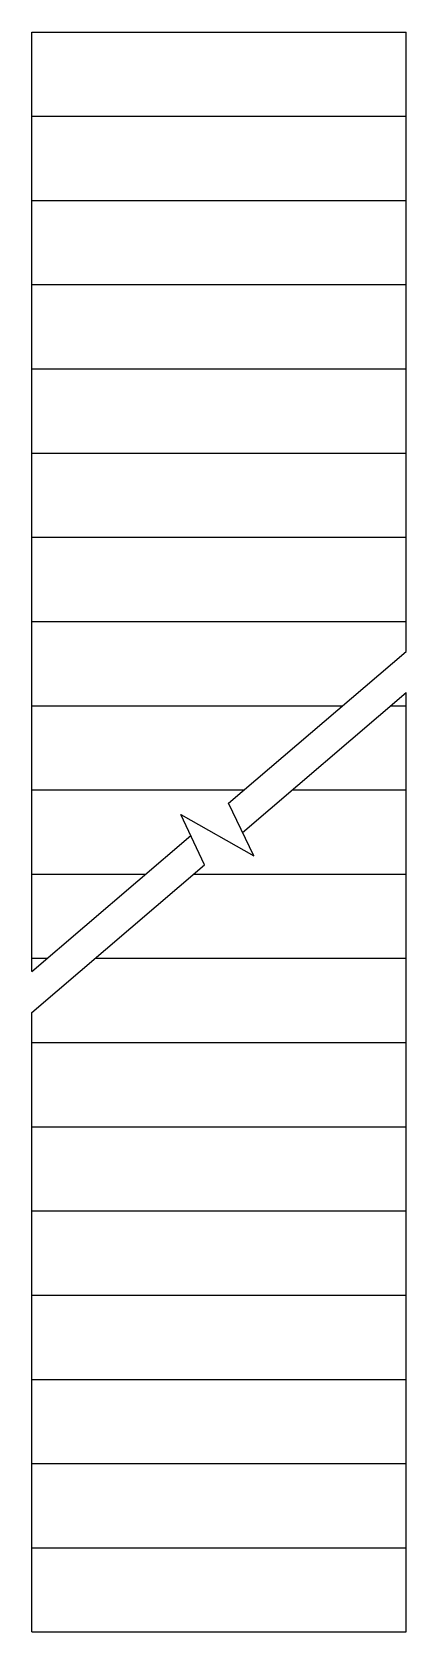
# Model space of a CAD drawing. Header units: millimetres. Extents: x 0 to 1200, y 0 to 5130.
import ezdxf

# ---------------------------------------------------------------- set-up
doc = ezdxf.new("R2010")
doc.units = ezdxf.units.MM
doc.layers.add('STAIR', color=2, linetype='Continuous')

msp = doc.modelspace()

# ---------------------------------------------------------------- linework, layer by layer
at = {"layer": 'STAIR'}
for p, q in [((0, 2117.8), (0, 5130)), ((0, 5130), (1200, 5130)), ((1200, 3143.8), (1200, 5130)), ((0, 4860), (1200, 4860)), ((0, 4590), (1200, 4590)), ((0, 4320), (1200, 4320)), ((0, 4050), (1200, 4050)), ((0, 3780), (1200, 3780)), ((0, 3510), (1200, 3510)), ((0, 3240), (1200, 3240)), ((630.8, 2657.1), (1200, 3143.8)), ((675.4, 2563.7), (1200, 3012.2)), ((1200, 0), (1200, 3012.2)), ((0, 2970), (996.7, 2970)), ((1150.6, 2970), (1200, 2970)), ((0, 2700), (681, 2700)), ((834.8, 2700), (1200, 2700)), ((554, 2459.9), (477.1, 2620.9)), ((477.1, 2620.9), (711.3, 2488.6)), ((711.3, 2488.6), (630.8, 2657.1)), ((0, 2117.8), (509.4, 2553.3)), ((0, 1986.2), (554, 2459.9)), ((0, 2430), (365.2, 2430)), ((519, 2430), (1200, 2430)), ((0, 2160), (49.4, 2160)), ((203.3, 2160), (1200, 2160)), ((0, 0), (0, 1986.2)), ((0, 1890), (1200, 1890)), ((0, 1620), (1200, 1620)), ((0, 1350), (1200, 1350)), ((0, 1080), (1200, 1080)), ((0, 810), (1200, 810)), ((0, 540), (1200, 540)), ((0, 270), (1200, 270)), ((0, 0), (1200, 0))]:
    msp.add_line(p, q, dxfattribs=at)

doc.saveas('drawing.dxf')
